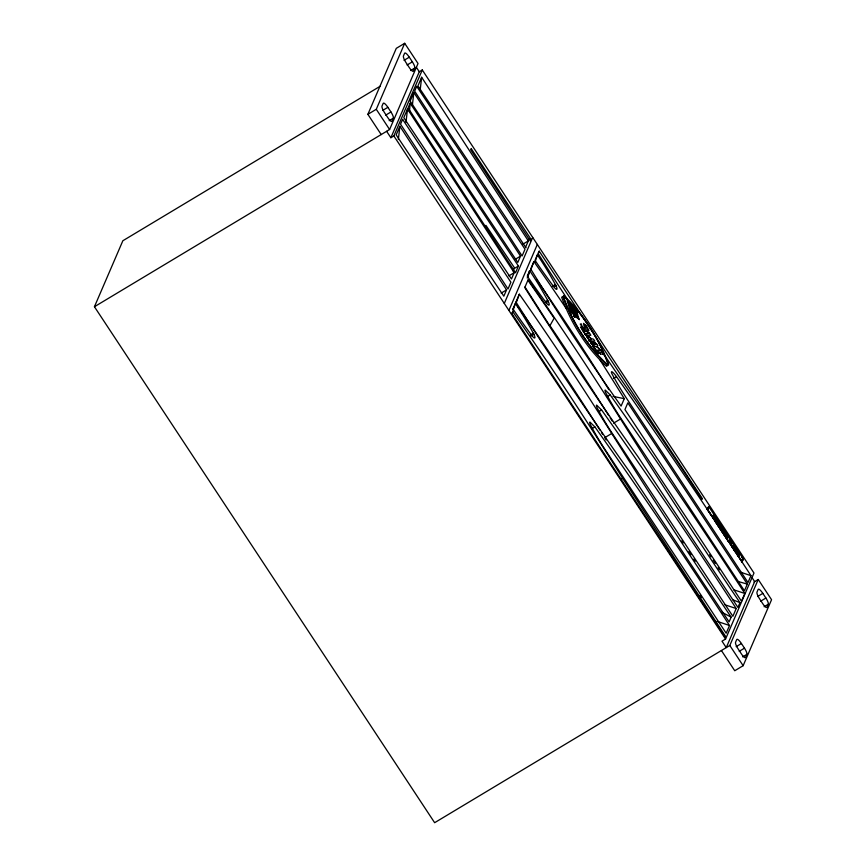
<?xml version="1.0" encoding="UTF-8"?>
<svg xmlns="http://www.w3.org/2000/svg" width="866" height="866" viewBox="0 0 866 866"><rect width="100%" height="100%" fill="white"/><g stroke="black" fill="none" stroke-linecap="round" stroke-linejoin="round"><path stroke-width="1.3" d="M409.445 111.876L410.138 103.162L518.431 266.003L515.519 272.758L408.07 107.947L410.138 103.162M398.36 139.448L399.875 126.263L506.545 289.894L503.828 296.194L396.173 134.869L399.875 126.263M406.002 122.236L407.518 109.051L514.177 272.682L511.47 278.982L403.805 117.657L407.518 109.051M412.324 105.695L413.84 92.51L520.509 256.141L517.792 262.441L410.138 101.116L413.84 92.51M420.129 90.454L421.645 77.269L528.314 240.9L525.597 247.2M584.604 329.545L583.554 323.343L586.011 325.497L588.967 330.498L587.776 330.476L587.213 327.629L585.07 325.237L586.434 331.137L585.503 331.591L580.252 324.09L581.367 323.906L582.093 327.218L584.593 329.556M512.932 310.948L515.335 303.49A86.221 20.892 59 0 1 532.558 331.808L533.889 334.265L530.89 336.062M527.253 278.083L529.656 270.625A86.221 20.892 59 0 1 546.879 298.954L548.622 302.31A5.131 1.245 59 0 1 548.99 305.135A5.131 1.245 59 0 1 546.478 303.057A177.508 43.019 59 0 1 527.286 276.124L529.656 270.625M534.971 262.29L537.375 254.831A86.221 20.892 59 0 1 554.608 283.16L555.929 285.618L553.926 286.808M515.865 303.717L519.34 294.191A822.332 199.267 59 0 1 611.732 433.476A1667.905 404.173 59 0 0 722.331 604.024L731.153 617.155L729.107 621.896L629.095 471.126A963.62 233.506 59 0 1 515.952 302.05M528.043 276.07L529.375 272.541M530.349 270.993L533.911 261.575A688.622 166.867 59 0 1 565.909 308.069M721.41 650.518L734.747 670.739L743.147 665.694L771.563 599.705L758.226 579.484L729.811 645.473L434.635 822.7L94.437 306.737L122.853 240.748L380.261 86.199M381.202 134.555L367.866 114.334L396.292 48.344L404.693 43.3L418.029 63.521L389.603 129.51L94.437 306.737M367.866 114.334L376.277 109.289L404.693 43.3M414.782 68.024L413.439 71.12A6.17 1.494 59 0 1 409.38 67.71L406.024 62.633A6.094 1.472 59 0 1 403.426 55.976L404.606 53.248A7.123 1.721 59 0 1 409.293 57.188L412.368 61.843A5.661 1.375 59 0 1 414.782 68.024L410.571 70.547M393.359 118.166L392.017 121.262A6.17 1.494 59 0 1 387.957 117.841L384.601 112.764A6.094 1.472 59 0 1 382.003 106.107L383.183 103.379A7.123 1.721 59 0 1 387.871 107.319L390.945 111.974A5.661 1.375 59 0 1 393.359 118.166L389.148 120.688M386.626 131.296L390.869 137.737L419.285 71.759L422.272 69.962L753.983 573.043L725.567 639.032L722.006 641.176L726.249 647.616L754.665 581.627L751.84 577.33M390.869 137.737L393.857 135.951L422.272 69.962M421.645 77.269L417.942 85.875L526.019 247.817M513.018 270.766L514.372 267.637L485.891 225.355M530.999 239.254L530.252 240.986L470.682 149.677L471.169 148.519L530.999 239.254L528.325 239.233M504.293 303.446L532.709 237.457M508.894 310.429L537.321 244.439M512.813 309.335L519.34 294.191M533.911 261.575L530.706 269.012A635.687 154.04 59 0 0 621.095 406.089L624.289 398.674A688.622 166.867 59 0 0 600.149 360.256M512.791 311.749L511.947 313.709L725.102 636.975L725.437 636.196L622.643 478.346A870.687 210.99 59 0 0 512.791 311.749L511.503 314.022M537.375 254.831L535.015 260.33A177.508 43.019 59 0 0 554.208 287.263A5.131 1.245 59 0 0 556.719 289.341A5.131 1.245 59 0 0 556.351 286.516L555.366 284.578L552.367 286.375M604.804 355.612A972.388 235.639 59 0 0 636.456 401.672A1264.154 306.337 59 0 1 702.066 499.39L702.38 498.664L539.193 251.172L538.154 253.597A972.388 235.639 59 0 0 567.1 298.77M574.158 316.501L574.407 316.794M574.753 317.118L573.822 315.722L574.732 317.151M602.942 353.913L603.191 354.021M710.943 515.032L707.262 509.446L708.702 506.534L743.331 559.035L741.881 561.958L743.331 559.035M707.262 509.446L708.702 506.534M707.858 509.576L708.929 507.097L707.598 509.728L741.664 561.395L742.985 558.754L741.924 561.244M721.313 526.431L720.588 528.119L721.259 529.137L721.551 528.466L722.406 529.765L721.865 527.73L722.98 528.964M734.336 548.882L734.487 546.836L733.556 545.428C729.269 543.361 737.615 554.262 736.544 551.718L736.998 550.646L736.068 549.239L734.455 548.611M736.208 608.538L732.874 616.3L611.006 431.474A70.98 17.201 59 0 1 596.771 407.117L596.414 405.862A4.406 1.072 59 0 1 596.652 405.126L601.599 409.975A1562.567 378.648 59 0 1 736.219 608.538L724.961 604.804M729.508 625.479L726.173 633.23L604.306 448.404A70.98 17.201 59 0 1 590.071 424.059L589.714 422.792A4.406 1.072 59 0 1 589.952 422.067L594.899 426.906A1562.567 378.648 59 0 1 729.508 625.479L717.016 621.323M747.336 584.095L744.446 590.796L624.938 409.564L627.828 402.852L747.336 584.095L737.756 581.411M750.963 575.663L748.008 582.526L626.14 397.7A78.687 19.074 59 0 1 611.818 373.538A3.475 0.844 59 0 1 612.11 371.85A10.728 2.598 59 0 1 616.516 376.71A1763.208 427.274 59 0 1 750.963 575.663L740.971 572.339M739.965 602.66L737.919 607.402L637.906 456.631A963.62 233.506 59 0 1 524.764 287.555L528.152 279.686A822.332 199.267 59 0 1 620.543 418.982A1667.905 404.173 59 0 0 731.131 589.529L739.965 602.66L732.723 599.748M744.814 593.47L741.48 601.221L619.612 416.405A70.98 17.201 59 0 1 605.377 392.049L605.02 390.783A4.406 1.072 59 0 1 605.258 390.057L610.194 394.907A1562.567 378.648 59 0 1 744.814 593.47L733.567 589.735M746.893 654.35L745.561 657.446A6.17 1.494 59 0 1 741.491 654.036L738.146 648.959A6.094 1.472 59 0 1 735.548 642.291L736.717 639.573A7.123 1.721 59 0 1 741.415 643.503L744.479 648.169A5.661 1.375 59 0 1 746.893 654.35L742.692 656.872M768.315 604.219L766.984 607.315A6.17 1.494 59 0 1 762.914 603.905L759.569 598.817A6.094 1.472 59 0 1 756.971 592.16L758.14 589.432A7.123 1.721 59 0 1 762.827 593.372L765.901 598.027A5.661 1.375 59 0 1 768.315 604.219L764.115 606.741M538.187 253.337L539.193 251.172M562.478 296.583L561.698 297.33C570.878 322.888 586.477 348.013 606.557 366.318L607.337 365.571M404.043 60.339L409.293 57.188M407.107 64.993L412.368 61.843M382.62 110.469L387.871 107.319M385.695 115.135L390.945 111.974M522.967 244.115L528.314 240.9M515.151 259.356L520.509 256.141M513.083 269.218L518.431 266.003M508.829 275.897L514.177 272.682M501.187 293.109L506.545 289.894M545.645 301.574L547.637 300.372L548.178 301.357L546.208 302.602M530.328 335.023L533.326 333.226L534.311 335.164A5.131 1.245 59 0 1 534.668 338A5.131 1.245 59 0 1 532.168 335.921A177.508 43.019 59 0 1 512.964 308.978M613.518 378.507L616.516 376.71M607.207 396.704L610.194 394.907M598.601 411.772L601.599 409.975M591.9 428.713L594.899 426.906M613.55 423.182L620.543 418.982M611.732 433.476L604.739 437.676A1556.927 377.284 59 0 0 606.168 439.939M620.651 479.548L622.643 478.346M754.026 582.006L758.226 579.484M757.577 596.533L762.827 593.372M760.651 601.188L765.901 598.027M736.154 646.664L741.415 643.503M739.228 651.319L744.479 648.169M613.031 396.39L624.289 398.674M596.079 346.606L594.661 346.411L593.372 344.452L596.544 344.527L594.531 342.471L597.02 344.322L597.886 345.794L596.826 346.508L601.34 350.86L601.448 352.44L598.936 352.181L601.177 354.324L597.637 350.99L597.637 350.091L600.43 350.362L598.449 348.035A19.398 4.698 59 0 0 596.079 346.606M721.93 612.273L731.153 617.155M726.726 537.461L727.581 538.544L725.86 536.022L725.86 534.658L727.786 538.111L726.325 535.892L726.736 537.05M527.924 280.205L554.153 318.179L549.823 325.865L524.98 287.036M549.769 325.378L552.356 329.188A822.332 199.267 59 0 1 608.766 415.572M715.078 516.742L728.338 536.855M741.599 556.957L743.071 559.198M714.591 516.233L727.916 536.444M416.459 67.461L419.285 71.759M707.522 509.295L742.14 561.796M714.623 520.618L728.62 541.845M732.041 546.792L733.513 549.044M733.783 549.661L735.256 551.902M737.215 554.651L738.698 556.903M592.366 344.3L592.063 343.834L592.322 344.397M592.636 344.711L593.015 345.447L592.593 344.809M376.277 109.289L389.603 129.51M393.857 135.951L725.567 639.032M729.811 645.473L743.147 665.694M597.832 353.306C596.652 350.654 599.001 355.731 597.832 353.09M591.088 343.033C592.409 346.043 590.157 340.49 591.413 343.38M588.523 339.18C587.278 336.571 589.746 341.518 588.523 338.963M574.71 310.526C573.682 312.539 571.04 304.356 570.856 303.858L573.747 309.541L571.896 304.735L572.729 305.438L576.215 312.637L574.526 307.971L577.265 313.524C576.929 312.897 574.634 305.092 573.389 306.791M571.885 310.039C573.065 308.253 575.435 316.079 575.749 316.718L572.989 311.154L574.699 315.852L571.214 308.642L570.391 307.95L572.242 312.745L569.33 307.062C569.547 307.527 572.069 315.625 573.205 313.763M700.02 595.332A1498.212 363.06 59 0 1 701.438 597.497M518.128 306.943A790.961 191.667 59 0 1 519.632 309.097M521.884 312.334A790.961 191.667 59 0 1 600.138 430.359M601.459 432.448A790.961 191.667 59 0 1 602.768 434.537M610.129 417.748A822.332 199.267 59 0 1 612.186 421.006M536.433 279.372A656.092 158.987 59 0 1 608.841 389.646M709.633 554.705A1498.212 363.06 59 0 1 711.062 556.86M713.194 560.096A1498.212 363.06 59 0 1 715.316 563.333M718.163 567.652A1498.212 363.06 59 0 1 719.581 569.806M681.791 540.828A1498.212 363.06 59 0 1 683.22 542.96M688.935 551.523A1498.212 363.06 59 0 1 691.068 554.738M693.926 559.025A1498.212 363.06 59 0 1 695.344 561.179M582.894 330.13L582.656 330.79L581.487 327.954L580.512 327.554L580.837 326.807L582.894 330.13M597.02 351.553L596.771 352.213L596.544 350.784L594.639 348.976L594.964 348.229L597.02 351.553M593.102 346.194L594.206 348.273L593.134 346.075M730.471 540.319C729.843 542.971 731.445 542.062 732.484 543.372L730.796 543.61L729.941 542.3L729.702 539.161L730.471 540.319M591.792 341.193C598.244 346.595 587.321 340.121 591.251 339.093L586.704 334.493L586.758 333.248L589.27 333.507L587.18 331.44L589.454 333.042L590.839 335.294L588.241 335.239L588.371 336.257L591.391 338.671L593.535 339.201L594.812 341.139L591.792 341.193M583.543 330.52L583.9 331.072L583.619 330.541M584.94 334.027L584.009 332.143L584.94 334.027M713.952 515.995L714.894 519.015L712.696 515.92L714.277 517.836L713.303 514.902L714.786 516.515A2.501 0.606 59 0 1 715.37 517.641L713.952 515.995M602.584 353.166L603.591 354.703L602.595 353.144M737.139 552.367C739.304 559.847 741.08 552.205 737.139 552.367M592.766 345.956L592.474 344.051L592.766 345.956M723.251 529.472L723.9 530.598L723.305 529.418M594.184 347.374L593.47 346.411L594.184 347.374M727.267 536.758L726.509 535.621L727.267 536.758M587.505 337.339L586.672 336.17L587.505 337.339M715.489 519.492L717.319 523.161L717.86 521.906L717.21 520.921C715.717 523.811 716.734 517.305 715.489 519.492M720.339 526.127C719.256 529.191 719.906 522.133 718.542 525.023L717.903 524.049L718.444 522.793L720.339 526.127M587.798 337.805L586.401 335.737L587.798 337.805M738.882 554.262C737.486 555.853 738.005 550.928 738.882 554.262M416.719 86.383L414.652 91.168L522.101 255.979L525.013 249.224L416.719 86.383M402.614 119.378L400.547 124.174L507.996 288.984L510.908 282.219L402.614 119.378M567.23 300.957L568.681 303.998L571.809 306.64L568.258 302.613L571.138 304.897L570.607 303.533L567.23 300.957M572.718 309.379L569.319 306.856L568.789 305.492L571.679 307.874L568.107 303.739L571.528 306.737L572.718 309.379M573.898 311.165L575.056 313.817L578.499 316.848L574.927 312.702L577.817 315.094L577.286 313.73L573.898 311.165M579.397 319.565L575.998 317.043L575.468 315.689L578.347 318.082L574.786 313.925L578.174 316.88L579.397 319.565M583.489 330.823L583.435 331.981L583.489 330.823M585.578 334.005L585.264 334.752L586.271 335.25L585.578 334.005M602.704 353.241L603.526 354.562L602.704 353.241M723.121 529.895L722.58 531.15L723.229 532.125L723.77 530.869L723.121 529.895M724.355 531.756L723.814 533.012L724.452 533.986C725.925 533.326 725.665 534.16 724.355 531.756M733.643 546.035L733.307 546.814L732.528 545.634L733.643 546.035M736.154 549.845L735.819 550.624L735.039 549.445L736.154 549.845M563.788 295.793L563.008 296.54C572.199 322.098 587.787 347.223 607.878 365.528L608.646 364.781C599.467 339.223 583.868 314.098 563.788 295.793M564.405 296.919L563.734 297.568C572.805 322.282 587.873 346.562 607.261 364.402L607.932 363.752C598.85 339.039 583.792 314.769 564.405 296.919M588.848 340.609L590.742 341.832L589.345 339.721L589.594 341.323L588.848 340.609"/></g></svg>
